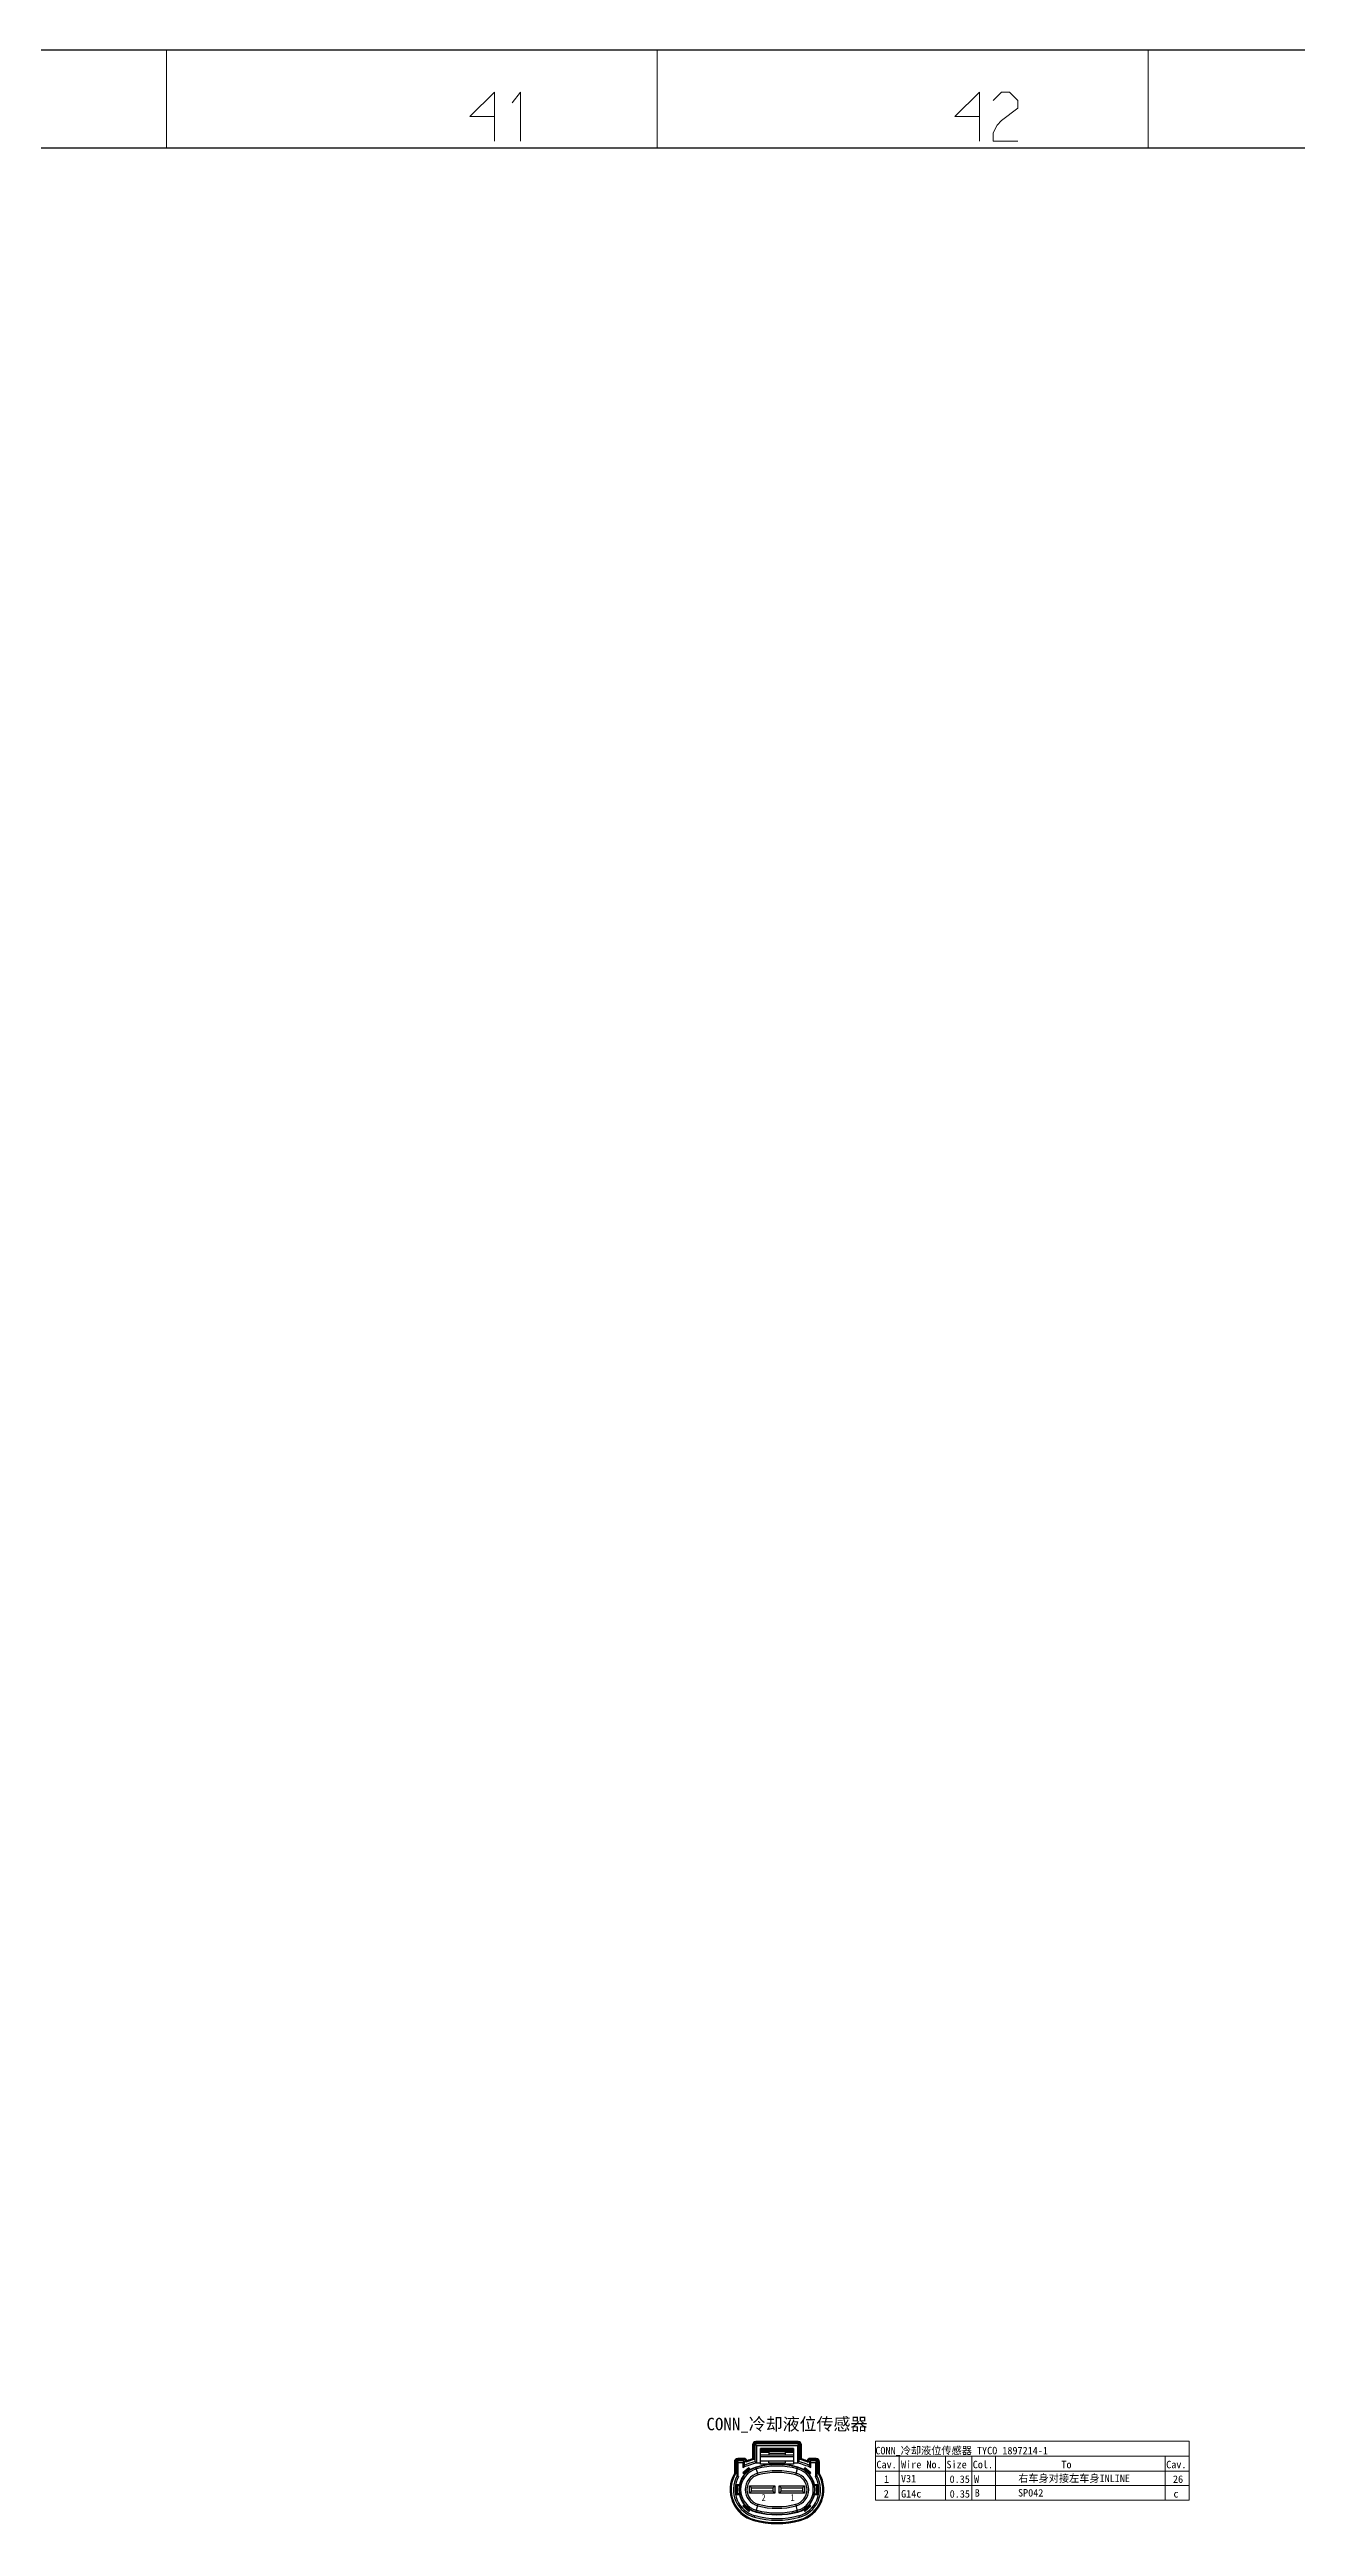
# Model space of a CAD drawing. Header units: millimetres. Extents: x 17 to 3784, y 12 to 1382.
# Drawn here: x 2020.3 to 2147.3, y 1129.1 to 1381.4 of the extents above; entities that cross this region are included whole.
import ezdxf

# ---------------------------------------------------------------- set-up
doc = ezdxf.new("R2010")
doc.units = ezdxf.units.MM
doc.layers.add('全新开发部分', color=7, linetype='Continuous', lineweight=18)
doc.styles.add('FangSong_GB2312_Style', font='simfang.ttf')
doc.styles.add('样式 2', font='', dxfattribs={"width": 0.75})
doc.styles.get('样式 2').set_extended_font_data('宋体')

msp = doc.modelspace()

# ---------------------------------------------------------------- linework, layer by layer
at = {"color": 7, "linetype": 'Continuous'}
for p, q in [((2092.22, 1137.67), (2092.22, 1137.77)), ((2096.52, 1137.77), (2092.22, 1137.77)), ((2096.52, 1137.67), (2092.22, 1137.67)), ((2096.52, 1137.77), (2096.52, 1137.67)), ((2090.03, 1135.72), (2090.03, 1134.52)), ((2090.03, 1135.72), (2090.13, 1135.72)), ((2090.13, 1135.72), (2090.13, 1134.5)), ((2090.27, 1135.82), (2090.27, 1134.25)), ((2090.27, 1135.82), (2090.43, 1135.65)), ((2091.07, 1135.82), (2090.27, 1135.82)), ((2090.37, 1135.95), (2090.37, 1136.05)), ((2090.99, 1136.05), (2090.37, 1136.05)), ((2091.21, 1135.95), (2090.37, 1135.95)), ((2090.43, 1134.21), (2090.43, 1135.65)), ((2090.43, 1135.65), (2090.9, 1135.65)), ((2091.07, 1135.82), (2090.9, 1135.65)), ((2090.9, 1135.65), (2090.9, 1135.12)), ((2091.52, 1135.11), (2090.9, 1134.59)), ((2091.07, 1135.37), (2091.07, 1135.82)), ((2091.21, 1135.68), (2091.21, 1135.95)), ((2091.88, 1136.01), (2091.31, 1135.82)), ((2091.67, 1134.93), (2091.52, 1135.11)), ((2091.88, 1137.43), (2091.88, 1136.01)), ((2091.88, 1137.43), (2091.98, 1137.43)), ((2091.98, 1137.43), (2091.98, 1135.93)), ((2092.12, 1137.53), (2092.12, 1135.72)), ((2092.12, 1137.53), (2092.28, 1137.37)), ((2096.62, 1137.53), (2092.12, 1137.53)), ((2092.45, 1134.39), (2092.23, 1135.18)), ((2092.28, 1137.37), (2092.28, 1135.59)), ((2092.28, 1137.37), (2096.45, 1137.37)), ((2092.28, 1135.62), (2092.69, 1135.62)), ((2092.69, 1135.48), (2092.69, 1137.06)), ((2096.05, 1137.06), (2092.69, 1137.06)), ((2096.05, 1136.96), (2092.69, 1136.96)), ((2096.05, 1136.86), (2092.69, 1136.86)), ((2096.05, 1136.76), (2092.69, 1136.76)), ((2092.69, 1136.71), (2093.53, 1136.71)), ((2092.69, 1136.42), (2096.05, 1136.42)), ((2092.69, 1136.26), (2096.05, 1136.26)), ((2092.69, 1135.82), (2096.05, 1135.82)), ((2096.05, 1135.48), (2092.69, 1135.48)), ((2093.53, 1136.71), (2093.53, 1136.42)), ((2093.53, 1136.59), (2095.21, 1136.59)), ((2093.53, 1135.62), (2093.53, 1135.82)), ((2093.53, 1135.62), (2095.21, 1135.62)), ((2095.21, 1136.71), (2095.21, 1136.42)), ((2095.21, 1136.71), (2096.05, 1136.71)), ((2095.21, 1135.82), (2095.21, 1135.62)), ((2096.05, 1137.06), (2096.05, 1135.48)), ((2096.05, 1135.62), (2096.45, 1135.62)), ((2096.29, 1134.39), (2096.5, 1135.18)), ((2096.62, 1137.53), (2096.45, 1137.37)), ((2096.45, 1137.37), (2096.45, 1135.59)), ((2096.62, 1135.72), (2096.62, 1137.53)), ((2096.76, 1135.93), (2096.76, 1137.43)), ((2096.76, 1137.43), (2096.86, 1137.43)), ((2096.86, 1136.01), (2096.86, 1137.43)), ((2097.43, 1135.82), (2096.86, 1136.01)), ((2097.22, 1135.11), (2097.07, 1134.93)), ((2097.83, 1134.59), (2097.22, 1135.11)), ((2098.37, 1135.95), (2097.53, 1135.95)), ((2097.53, 1135.95), (2097.53, 1135.68)), ((2098.47, 1135.82), (2097.67, 1135.82)), ((2097.67, 1135.82), (2097.67, 1135.37)), ((2097.67, 1135.82), (2097.83, 1135.65)), ((2098.37, 1136.05), (2097.75, 1136.05)), ((2097.83, 1135.65), (2098.3, 1135.65)), ((2097.83, 1135.12), (2097.83, 1135.65)), ((2098.47, 1135.82), (2098.3, 1135.65)), ((2098.3, 1135.65), (2098.3, 1134.21)), ((2098.37, 1136.05), (2098.37, 1135.95)), ((2098.47, 1134.25), (2098.47, 1135.82)), ((2098.61, 1135.72), (2098.71, 1135.72)), ((2098.61, 1134.5), (2098.61, 1135.72)), ((2098.71, 1134.52), (2098.71, 1135.72)), ((2090.03, 1134.52), (2090.13, 1134.5)), ((2090.23, 1133.38), (2090.23, 1132.4)), ((2090.54, 1133.38), (2090.23, 1133.38)), ((2090.39, 1133.31), (2090.52, 1133.31)), ((2090.9, 1134.59), (2091.05, 1134.42)), ((2091.1, 1134.56), (2091.05, 1134.61)), ((2091.1, 1134.56), (2091.05, 1134.52)), ((2091.05, 1134.52), (2091.09, 1134.47)), ((2091.1, 1134.56), (2091.14, 1134.52)), ((2091.51, 1134.91), (2091.48, 1134.96)), ((2091.51, 1134.91), (2091.57, 1134.95)), ((2091.55, 1134.87), (2091.51, 1134.91)), ((2091.56, 1132.52), (2091.56, 1133.26)), ((2091.76, 1133.06), (2091.56, 1133.26)), ((2091.56, 1133.26), (2094.15, 1133.26)), ((2091.76, 1132.72), (2091.56, 1132.52)), ((2091.61, 1134.9), (2091.57, 1134.95)), ((2091.76, 1132.72), (2091.76, 1133.06)), ((2091.76, 1133.06), (2093.95, 1133.06)), ((2093.95, 1132.72), (2091.76, 1132.72)), ((2093.95, 1133.06), (2094.15, 1133.26)), ((2093.95, 1133.06), (2093.95, 1132.72)), ((2093.95, 1132.72), (2094.15, 1132.52)), ((2094.15, 1133.26), (2094.15, 1132.52)), ((2094.59, 1133.26), (2097.18, 1133.26)), ((2094.79, 1133.06), (2094.59, 1133.26)), ((2094.59, 1132.52), (2094.59, 1133.26)), ((2094.79, 1132.72), (2094.59, 1132.52)), ((2094.79, 1133.06), (2096.98, 1133.06)), ((2094.79, 1132.72), (2094.79, 1133.06)), ((2096.98, 1132.72), (2094.79, 1132.72)), ((2096.98, 1133.06), (2097.18, 1133.26)), ((2096.98, 1133.06), (2096.98, 1132.72)), ((2096.98, 1132.72), (2097.18, 1132.52)), ((2097.17, 1134.95), (2097.13, 1134.9)), ((2097.22, 1134.91), (2097.17, 1134.95)), ((2097.18, 1133.26), (2097.18, 1132.52)), ((2097.22, 1134.91), (2097.19, 1134.87)), ((2097.22, 1134.91), (2097.26, 1134.96)), ((2097.6, 1134.52), (2097.64, 1134.56)), ((2097.64, 1134.56), (2097.68, 1134.61)), ((2097.64, 1134.56), (2097.69, 1134.52)), ((2097.64, 1134.47), (2097.69, 1134.52)), ((2097.69, 1134.42), (2097.83, 1134.59)), ((2098.51, 1133.38), (2098.2, 1133.38)), ((2098.35, 1133.31), (2098.21, 1133.31)), ((2098.51, 1132.4), (2098.51, 1133.38)), ((2098.71, 1134.52), (2098.61, 1134.5)), ((2090.23, 1132.4), (2090.54, 1132.4)), ((2090.52, 1132.47), (2090.39, 1132.47)), ((2091.05, 1131.37), (2090.9, 1131.19)), ((2090.9, 1131.19), (2091.52, 1130.67)), ((2091.09, 1131.31), (2091.05, 1131.26)), ((2091.1, 1131.22), (2091.05, 1131.26)), ((2091.1, 1131.22), (2091.05, 1131.18)), ((2091.14, 1131.26), (2091.1, 1131.22)), ((2091.51, 1130.88), (2091.48, 1130.82)), ((2091.51, 1130.88), (2091.55, 1130.92)), ((2091.51, 1130.88), (2091.57, 1130.83)), ((2091.52, 1130.67), (2091.67, 1130.85)), ((2094.15, 1132.52), (2091.56, 1132.52)), ((2091.57, 1130.83), (2091.61, 1130.88)), ((2092.09, 1130.07), (2092.13, 1130.23)), ((2092.23, 1130.6), (2092.45, 1131.4)), ((2097.18, 1132.52), (2094.59, 1132.52)), ((2096.5, 1130.6), (2096.29, 1131.4)), ((2096.65, 1130.07), (2096.61, 1130.23)), ((2097.07, 1130.85), (2097.22, 1130.67)), ((2097.13, 1130.88), (2097.17, 1130.83)), ((2097.22, 1130.88), (2097.17, 1130.83)), ((2097.19, 1130.92), (2097.22, 1130.88)), ((2097.22, 1130.67), (2097.83, 1131.19)), ((2097.22, 1130.88), (2097.26, 1130.82)), ((2097.64, 1131.22), (2097.6, 1131.26)), ((2097.69, 1131.26), (2097.64, 1131.32)), ((2097.64, 1131.22), (2097.69, 1131.26)), ((2097.64, 1131.22), (2097.68, 1131.18)), ((2097.83, 1131.19), (2097.69, 1131.37)), ((2098.2, 1132.4), (2098.51, 1132.4)), ((2098.21, 1132.47), (2098.35, 1132.47)), ((2092.03, 1129.84), (2092, 1129.74)), ((2096.71, 1129.84), (2096.74, 1129.74))]:
    msp.add_line(p, q, dxfattribs=at)
for points in [[(18.14, 1381.34), (3479.85, 1381.34), (3479.85, 12.21), (18.14, 12.21)], [(43.28, 1371.36), (3469.6, 1371.36), (3469.6, 22.31), (43.28, 22.31)]]:
    msp.add_lwpolyline(points, close=True)
at = {"color": 7, "linetype": 'Continuous', "lineweight": 13}
for points in [[(2032.18, 1371.37), (2032.18, 1381.37)], [(2082.18, 1371.37), (2082.18, 1381.37)], [(2132.18, 1371.37), (2132.18, 1381.37)], [(2065.6, 1377.04), (2063.1, 1374.54)], [(2065.6, 1372.04), (2065.6, 1377.04)], [(2068.26, 1377.04), (2067.4, 1375.95)], [(2068.26, 1372.04), (2068.26, 1377.04)], [(2114.99, 1377.04), (2112.49, 1374.54)], [(2114.99, 1372.04), (2114.99, 1377.04)], [(2116.4, 1376.18), (2117.25, 1377.04)], [(2117.25, 1377.04), (2118.04, 1377.04)], [(2118.9, 1375.4), (2117.25, 1374.15)], [(2118.04, 1377.04), (2118.9, 1376.18)], [(2118.9, 1376.18), (2118.9, 1375.4)], [(2063.1, 1374.54), (2065.6, 1374.54)], [(2112.49, 1374.54), (2114.99, 1374.54)], [(2116.79, 1373.68), (2116.4, 1372.9)], [(2116.4, 1372.9), (2116.4, 1372.04)], [(2117.25, 1374.15), (2116.79, 1373.68)], [(2116.4, 1372.04), (2118.9, 1372.04)], [(2104.39, 1137.81), (2136.34, 1137.81)], [(2104.39, 1137.81), (2104.39, 1131.8)], [(2136.34, 1137.81), (2136.34, 1131.8)], [(2104.39, 1136.28), (2136.34, 1136.28)], [(2106.83, 1136.28), (2106.83, 1131.8)], [(2111.54, 1136.28), (2111.54, 1131.8)], [(2114.2, 1136.28), (2114.2, 1131.8)], [(2116.64, 1136.28), (2116.64, 1131.8)], [(2133.9, 1136.28), (2133.9, 1131.8)], [(2104.39, 1134.78), (2136.34, 1134.78)], [(2104.39, 1133.29), (2136.34, 1133.29)], [(2104.39, 1131.8), (2136.34, 1131.8)]]:
    msp.add_lwpolyline(points, dxfattribs=at)
at = {"color": 7, "linetype": 'Continuous'}
for centre, radius, start, end in [((2092.22, 1137.43), 0.336, 90, 180), ((2092.22, 1137.43), 0.235, 90, 180), ((2096.52, 1137.43), 0.336, 0, 90), ((2096.52, 1137.43), 0.235, 0, 90), ((2090.37, 1135.72), 0.336, 90, 180), ((2090.37, 1135.72), 0.235, 90, 180), ((2092.86, 1132.89), 2.37, 105.1893, 254.8107), ((2092.86, 1132.89), 2.34, 105.1893, 254.8107), ((2094.37, 1127.32), 8.53, 104.1425, 113.9482), ((2108.27, 1123.83), 20.71, 146.1269, 146.971), ((2090.99, 1135.72), 0.336, 18.2075, 90), ((2094.37, 1127.32), 8.7, 105.007, 112.2559), ((2091.57, 1135.6), 0.502, 134.1409, 135.8625), ((2094.37, 1127.32), 8.94, 105.4958, 110.7148), ((2094.37, 1127.32), 9.04, 105.9828, 109.7919), ((2073.89, 1112.14), 29.89, 52.7487, 52.9913), ((2074.96, 1113.37), 28.18, 52.0723, 52.5046), ((2094.37, 1127.32), 8.15, 74.8107, 105.1893), ((2094.37, 1127.32), 8.11, 74.8107, 105.1893), ((2094.37, 1127.32), 7.96, 74.8107, 105.1893), ((2113.77, 1113.37), 28.18, 127.4954, 127.9277), ((2094.37, 1127.32), 8.53, 66.0518, 75.8575), ((2095.88, 1132.89), 2.37, 285.1893, 74.8107), ((2095.88, 1132.89), 2.34, 285.1893, 74.8107), ((2094.37, 1127.32), 8.7, 67.7441, 74.993), ((2114.85, 1112.14), 29.89, 127.0087, 127.2513), ((2094.37, 1127.32), 8.94, 69.2852, 74.5042), ((2094.37, 1127.32), 9.04, 70.2081, 74.0172), ((2097.75, 1135.72), 0.336, 90, 161.7925), ((2096.67, 1135.1), 1.21, 44.643, 45.3561), ((2080.47, 1123.83), 20.71, 33.029, 33.8731), ((2098.37, 1135.72), 0.336, 0, 90), ((2098.37, 1135.72), 0.235, 0, 90), ((2092.86, 1132.89), 3.26, 149.9947, 254.8107), ((2092.86, 1132.89), 3.16, 149.5082, 254.8107), ((2092.86, 1132.89), 2.93, 152.2586, 254.8107), ((2092.86, 1132.89), 2.76, 151.4079, 254.8107), ((2084.67, 1111.58), 23.35, 75.7071, 76.1324), ((2092.86, 1132.89), 2.56, 171.8427, 188.1573), ((2090.39, 1133.25), 0.0673, 90, 171.8427), ((2092.86, 1132.89), 2.19, 105.1893, 254.8107), ((2091.1, 1134.56), 0.0673, 136.3794, 220), ((2092.86, 1132.89), 2.49, 123.6206, 136.3794), ((2092.86, 1132.89), 2.42, 123.6206, 136.3794), ((2092.86, 1132.89), 1.72, 105.1893, 254.8107), ((2092.86, 1132.89), 1.55, 105.1893, 254.8107), ((2091.51, 1134.91), 0.0673, 40, 123.6206), ((2094.37, 1127.32), 7.49, 74.8107, 105.1893), ((2094.37, 1127.32), 7.32, 74.8107, 105.1893), ((2095.88, 1132.89), 1.55, 285.1893, 74.8107), ((2095.88, 1132.89), 1.72, 285.1893, 74.8107), ((2095.88, 1132.89), 2.19, 285.1893, 74.8107), ((2095.88, 1132.89), 2.76, 285.1893, 28.5921), ((2095.88, 1132.89), 2.93, 285.1893, 27.7414), ((2095.88, 1132.89), 3.16, 285.1893, 30.4918), ((2095.88, 1132.89), 3.26, 285.1893, 30.0053), ((2097.22, 1134.91), 0.0673, 56.3794, 140), ((2095.88, 1132.89), 2.42, 43.6206, 56.3794), ((2095.88, 1132.89), 2.49, 43.6206, 56.3794), ((2097.64, 1134.56), 0.0673, 320, 43.6206), ((2104.07, 1111.58), 23.35, 103.8676, 104.2929), ((2098.35, 1133.25), 0.0673, 8.1573, 90), ((2095.88, 1132.89), 2.56, 351.8427, 8.1573), ((2090.39, 1132.54), 0.0673, 188.1573, 270), ((2091.1, 1131.22), 0.0673, 140, 223.6206), ((2092.86, 1132.89), 2.49, 223.6206, 236.3794), ((2092.86, 1132.89), 2.42, 223.6206, 236.3794), ((2091.51, 1130.88), 0.0673, 236.3794, 320), ((2094.37, 1138.47), 8.7, 254.8107, 285.1893), ((2094.37, 1138.47), 8.53, 254.8107, 285.1893), ((2094.37, 1138.47), 8.15, 254.8107, 285.1893), ((2094.37, 1138.47), 8.11, 254.8107, 285.1893), ((2094.37, 1138.47), 7.96, 254.8107, 285.1893), ((2094.37, 1138.47), 7.49, 254.8107, 285.1893), ((2094.37, 1138.47), 7.32, 254.8107, 285.1893), ((2097.22, 1130.88), 0.0673, 220, 303.6206), ((2095.88, 1132.89), 2.42, 303.6206, 316.3794), ((2095.88, 1132.89), 2.49, 303.6206, 316.3794), ((2097.64, 1131.22), 0.0673, 316.3794, 40), ((2098.35, 1132.54), 0.0673, 270, 351.8427), ((2094.37, 1138.47), 9.04, 254.8107, 285.1893), ((2094.37, 1138.47), 8.94, 254.8107, 285.1893)]:
    msp.add_arc(centre, radius, start, end, dxfattribs=at)
for points in [[(2091.31, 1135.82), (2091.31, 1135.82), (2091.31, 1135.82), (2091.31, 1135.82), (2091.31, 1135.82), (2091.3, 1135.82), (2091.3, 1135.81), (2091.3, 1135.81), (2091.3, 1135.8), (2091.29, 1135.8), (2091.28, 1135.79), (2091.28, 1135.78), (2091.27, 1135.76), (2091.25, 1135.74), (2091.24, 1135.72), (2091.22, 1135.7), (2091.21, 1135.69), (2091.21, 1135.68)], [(2097.43, 1135.82), (2097.43, 1135.82), (2097.43, 1135.82), (2097.43, 1135.82), (2097.43, 1135.82), (2097.43, 1135.82), (2097.44, 1135.81), (2097.44, 1135.81), (2097.44, 1135.8), (2097.45, 1135.8), (2097.46, 1135.79), (2097.46, 1135.78), (2097.47, 1135.76), (2097.48, 1135.74), (2097.5, 1135.72), (2097.51, 1135.7), (2097.53, 1135.69), (2097.53, 1135.68)]]:
    msp.add_open_spline(points, degree=3, knots=[0, 0, 0, 0, 0.002464, 0.00959, 0.020977, 0.036228, 0.054942, 0.076706, 0.127713, 0.186077, 0.249804, 0.317462, 0.388076, 0.535384, 0.687893, 0.843297, 1, 1, 1, 1], dxfattribs=at)

# ---------------------------------------------------------------- texts
at = {"color": 0, "linetype": 'Continuous', "style": 'FangSong_GB2312_Style'}
msp.add_text('CONN_冷却液位传感器', height=1.2655, dxfattribs=at).set_placement((2087.19, 1138.93))
at = {"color": 7, "linetype": 'Continuous', "style": 'FangSong_GB2312_Style'}
for s, height, p in [('CONN_冷却液位传感器 TYCO 1897214-1 ', 0.7593, (2104.39, 1136.48)), ('Cav.', 0.759, (2104.5, 1135.06)), ('Wire No.', 0.759, (2107.01, 1135.06)), ('Size', 0.759, (2111.63, 1135.06)), ('Col.', 0.759, (2114.31, 1135.06)), ('To', 0.759, (2123.34, 1135.06)), ('Cav.', 0.759, (2134.01, 1135.06)), ('2', 0.759, (2105.24, 1132.08)), ('1', 0.759, (2105.27, 1133.57)), ('V31', 0.759, (2107, 1133.63)), ('G14c', 0.759, (2107.01, 1132.08)), ('0.35', 0.759, (2111.95, 1133.57)), ('0.35', 0.759, (2111.96, 1132.07)), ('W', 0.759, (2114.44, 1133.57)), ('B', 0.759, (2114.51, 1132.17)), ('右车身对接左车身INLINE', 0.7593, (2118.94, 1133.66)), ('SP042', 0.759, (2118.92, 1132.18)), ('26', 0.759, (2134.7, 1133.57)), ('c', 0.759, (2134.75, 1132.08))]:
    msp.add_text(s, height=height, dxfattribs=at).set_placement(p)
at = {"layer": '全新开发部分', "color": 0, "char_height": 0.706, "width": 4.1266, "attachment_point": 1, "style": '样式 2'}
for s, insert in [('2', (2092.8, 1132.43)), ('1', (2095.76, 1132.42))]:
    msp.add_mtext(s, dxfattribs=dict(at, insert=insert))

doc.saveas('drawing.dxf')
